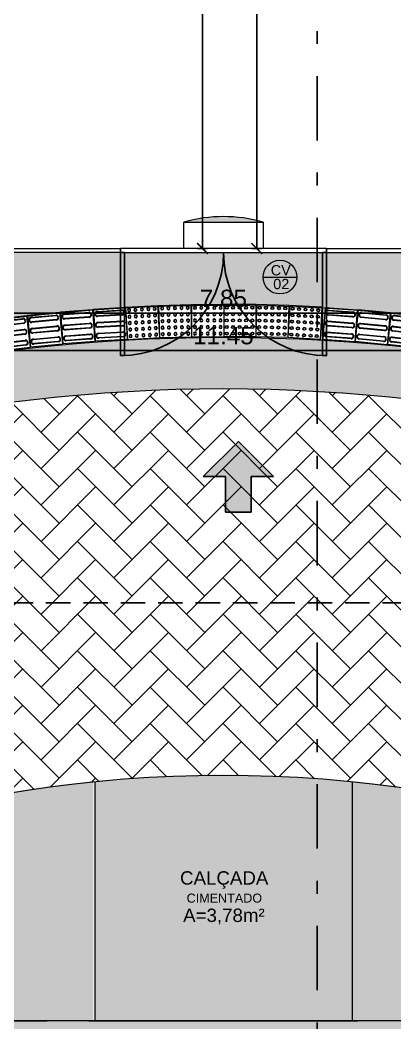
# Model space of a CAD drawing. Header units: inches. Extents: x 44782 to 44933, y 6798 to 6838.
# Drawn here: x 44809.21 to 44812.12, y 6803.62 to 6811.41 of the extents above; entities that cross this region are included whole.
import ezdxf

# ---------------------------------------------------------------- set-up
doc = ezdxf.new("R2010")
doc.units = ezdxf.units.IN
doc.header["$MEASUREMENT"] = 0
doc.linetypes.add('DASHDOT', pattern=[1, 0.5, -0.25, 0, -0.25])
doc.linetypes.add('HIDDEN', pattern=[9.525, 6.35, -3.175])
doc.layers.get('Defpoints').update_dxf_attribs({"color": 250})
for name, color, linetype, lineweight in [('at_Entity', 7, 'Continuous', 9), ('at_Text', 7, 'Continuous', 9), ('PISO TATIL', 30, 'Continuous', 0)]:
    doc.layers.add(name, color=color, linetype=linetype, lineweight=lineweight)
for name, color, linetype in [('BASCULANTE', 1, 'Continuous'), ('H. PAVER CINZA 1', 252, 'Continuous'), ('linha de corte', 1, 'Continuous'), ('LOUÇAS', 7, 'Continuous'), ('PORTAS', 2, 'Continuous'), ('TEXTO01', 7, 'Continuous')]:
    doc.layers.add(name, color=color, linetype=linetype)
doc.styles.add('Fonte 02', font='ARIALUNI.TTF')
doc.styles.get("Standard").update_dxf_attribs({"font": 'txt.shx', "height": 0.18})
doc.styles.add('TEXTO1', font='swissko.ttf', dxfattribs={"width": 0.6, "height": 0.1})
doc.dimstyles.new('Esc 1-75', dxfattribs={"dimscale": 0.75, "dimtxt": 0.18, "dimasz": 0.1125, "dimexe": 0.05, "dimexo": 0.05, "dimgap": 0.06, "dimtad": 1, "dimzin": 4, "dimdsep": 46, "dimtxsty": 'Fonte 02', "dimblk": 'ARCHTICK', "dimcen": 0, "dimclrd": 250, "dimclre": 250, "dimadec": 0, "dimazin": 1, "dimtfac": 1, "dimtix": 1, "dimtmove": 1, "dimatfit": 3, "dimldrblk": 'ARCHTICK', "dimfxl": 0, "dimarcsym": 0})

# ---------------------------------------------------------------- blocks, each defined once
blk = doc.blocks.new('A$C19E27C70')
at = {"layer": 'PORTAS'}
for p, q in [((0, 0.8003), (0, 0.83)), ((1.6007, 0.8003), (1.6007, 0.83))]:
    blk.add_line(p, q, dxfattribs=at)
for points in [[(0, 0.8003), (0.0296, 0.8003), (0.0296, 0), (0, 0)], [(1.5689, 0.8003), (1.6007, 0.8003), (1.6007, 0), (1.5689, 0)]]:
    blk.add_lwpolyline(points, close=True, dxfattribs=at)
for centre, start, end in [((0, 0.8003), 270, 0), ((1.6007, 0.8003), 180, 270)]:
    blk.add_arc(centre, 0.8003, start, end, dxfattribs=at)
blk = doc.blocks.new('A$C723049BA')
at = {"layer": 'at_Entity'}
h = blk.add_hatch(color=10, dxfattribs=at)
h.dxf.hatch_style = 1
h.paths.add_polyline_path([(0, 0.0423, 0.137406), (0.6164, 0.0423)])
at = {"layer": 'at_Entity', "color": 10}
for p, q in [((0.0002, 0.0423), (0.0002, 0.2477)), ((0.0002, 0.2477), (0.6163, 0.2477)), ((0.6163, 0.2477), (0.6163, 0.0423)), ((0.6163, 0.0423), (0.0002, 0.0423)), ((0.3072, 0.0423), (0.0002, 0.0423)), ((0.6163, 0.0423), (0.3072, 0.0423))]:
    blk.add_line(p, q, dxfattribs=at)
blk.add_arc((0.3082, 1.1427), 1.1427, 254.36158, 285.64393, dxfattribs=at)
blk = doc.blocks.new('A$C52C44B81')
at = {"layer": 'H. PAVER CINZA 1', "linetype": 'HIDDEN'}
h = blk.add_hatch(color=256, dxfattribs=at)
h.dxf.hatch_style = 1
h.paths.add_polyline_path([(0.3748, 0.2753), (0.5484, 0.2753), (0.2753, 0.5484), (0, 0.2753), (0.1757, 0.2753), (0.1757, 0), (0.3748, 0)])
for p, q in [((0.2753, 0.5484), (0, 0.2753)), ((0.5484, 0.2753), (0.2753, 0.5484)), ((0, 0.2753), (0.1757, 0.2753)), ((0.1757, 0.2753), (0.1757, 0)), ((0.3748, 0), (0.3748, 0.2753)), ((0.3748, 0.2753), (0.5484, 0.2753)), ((0.1757, 0), (0.3748, 0))]:
    blk.add_line(p, q, dxfattribs=at)
blk = doc.blocks.new('A$C4E6C04E1')
at = {"layer": 'at_Entity', "color": 160, "true_color": 0x003fff}
for p, q in [((0, 0.2498), (0, 0)), ((0, 0.2498), (0.2498, 0.2498)), ((0.2498, 0.2498), (0.2498, 0)), ((0.0286, 0.2308), (0.2191, 0.2308)), ((0.0286, 0.2266), (0.2191, 0.2266)), ((0.2191, 0.1948), (0.0286, 0.1948)), ((0.2191, 0.1906), (0.0286, 0.1906)), ((0.0286, 0.1461), (0.2191, 0.1461)), ((0.0286, 0.1419), (0.2191, 0.1419)), ((0.2191, 0.1101), (0.0286, 0.1101)), ((0.2191, 0.1059), (0.0286, 0.1059)), ((0.0286, 0.0614), (0.2191, 0.0614)), ((0.0286, 0.0572), (0.2191, 0.0572)), ((0.2191, 0.0254), (0.0286, 0.0254)), ((0.2191, 0.0212), (0.0286, 0.0212)), ((0.2498, 0), (0, 0))]:
    blk.add_line(p, q, dxfattribs=at)
for centre, radius, start, end in [((0.0286, 0.2107), 0.0201, 90, 180), ((0.0286, 0.2107), 0.0201, 180, 270), ((0.0286, 0.2107), 0.0159, 90, 180), ((0.0286, 0.2107), 0.0159, 180, 270), ((0.2191, 0.2107), 0.0201, 0.25547, 90), ((0.2191, 0.2107), 0.0159, 0.25546, 90), ((0.2191, 0.2107), 0.0201, 270.51083, 0.25536), ((0.2191, 0.2107), 0.0159, 270.51079, 0.25532), ((0.0286, 0.126), 0.0201, 90, 180), ((0.0286, 0.126), 0.0201, 180, 270), ((0.0286, 0.126), 0.0159, 90, 180), ((0.0286, 0.126), 0.0159, 180, 270), ((0.2191, 0.126), 0.0201, 0.25547, 90), ((0.2191, 0.126), 0.0159, 0.25546, 90), ((0.2191, 0.126), 0.0201, 270.51083, 0.25536), ((0.2191, 0.126), 0.0159, 270.51079, 0.25532), ((0.0286, 0.0413), 0.0201, 90, 180), ((0.0286, 0.0413), 0.0201, 180, 270), ((0.0286, 0.0413), 0.0159, 90, 180), ((0.0286, 0.0413), 0.0159, 180, 270), ((0.2191, 0.0413), 0.0201, 0.25547, 90), ((0.2191, 0.0413), 0.0159, 0.25546, 90), ((0.2191, 0.0413), 0.0201, 270.51083, 0.25536), ((0.2191, 0.0413), 0.0159, 270.51079, 0.25532)]:
    blk.add_arc(centre, radius, start, end, dxfattribs=at)
blk = doc.blocks.new('A$C2E097F99')
at = {"layer": 'at_Entity', "color": 30, "true_color": 0xff7f00}
for p, q in [((0, 0.2498), (0.25, 0.2498)), ((0, 0.2498), (0, 0)), ((0.25, 0.2498), (0.25, 0)), ((0.0002, 0), (0.25, 0))]:
    blk.add_line(p, q, dxfattribs=at)
for centre, radius, start, end in [((0.0266, 0.2255), 0.0116, 90, 180), ((0.0266, 0.2255), 0.00953, 90, 180), ((0.0266, 0.2255), 0.0116, 360, 90), ((0.0266, 0.2255), 0.00953, 360, 90), ((0.0753, 0.2255), 0.0116, 90, 180), ((0.0753, 0.2255), 0.00953, 90, 180), ((0.0753, 0.2255), 0.0116, 360, 90), ((0.0753, 0.2255), 0.00953, 360, 90), ((0.1261, 0.2255), 0.0116, 90, 180), ((0.1261, 0.2255), 0.00953, 90, 180), ((0.1261, 0.2255), 0.0116, 360, 90), ((0.1261, 0.2255), 0.00953, 360, 90), ((0.177, 0.2255), 0.0116, 90, 180), ((0.177, 0.2255), 0.00953, 90, 180), ((0.177, 0.2255), 0.0116, 360, 90), ((0.177, 0.2255), 0.00953, 360, 90), ((0.2257, 0.2255), 0.0116, 90, 180), ((0.2257, 0.2255), 0.00953, 90, 180), ((0.2257, 0.2255), 0.0116, 360, 90), ((0.2257, 0.2255), 0.00953, 360, 90), ((0.0266, 0.2255), 0.0116, 180, 270), ((0.0266, 0.1747), 0.0116, 90, 180), ((0.0266, 0.1747), 0.0116, 180, 270), ((0.0266, 0.2255), 0.00953, 180, 270), ((0.0266, 0.1747), 0.00953, 90, 180), ((0.0266, 0.1747), 0.00953, 180, 270), ((0.0266, 0.2255), 0.00953, 270, 0), ((0.0266, 0.2255), 0.0116, 270, 0), ((0.0266, 0.1747), 0.0116, 360, 90), ((0.0266, 0.1747), 0.00953, 360, 90), ((0.0266, 0.1747), 0.00953, 270, 0), ((0.0266, 0.1747), 0.0116, 270, 0), ((0.0753, 0.2255), 0.0116, 180, 270), ((0.0753, 0.1747), 0.0116, 90, 180), ((0.0753, 0.1747), 0.0116, 180, 270), ((0.0753, 0.2255), 0.00953, 180, 270), ((0.0753, 0.1747), 0.00953, 90, 180), ((0.0753, 0.1747), 0.00953, 180, 270), ((0.0753, 0.2255), 0.00953, 270, 0), ((0.0753, 0.2255), 0.0116, 270, 0), ((0.0753, 0.1747), 0.0116, 360, 90), ((0.0753, 0.1747), 0.00953, 360, 90), ((0.0753, 0.1747), 0.00953, 270, 0), ((0.0753, 0.1747), 0.0116, 270, 0), ((0.1261, 0.2255), 0.0116, 180, 270), ((0.1261, 0.1747), 0.0116, 90, 180), ((0.1261, 0.1747), 0.0116, 180, 270), ((0.1261, 0.2255), 0.00953, 180, 270), ((0.1261, 0.1747), 0.00953, 90, 180), ((0.1261, 0.1747), 0.00953, 180, 270), ((0.1261, 0.2255), 0.00953, 270, 0), ((0.1261, 0.2255), 0.0116, 270, 0), ((0.1261, 0.1747), 0.0116, 360, 90), ((0.1261, 0.1747), 0.00953, 360, 90), ((0.1261, 0.1747), 0.00953, 270, 0), ((0.1261, 0.1747), 0.0116, 270, 0), ((0.177, 0.2255), 0.0116, 180, 270), ((0.177, 0.1747), 0.0116, 90, 180), ((0.177, 0.1747), 0.0116, 180, 270), ((0.177, 0.2255), 0.00953, 180, 270), ((0.177, 0.1747), 0.00953, 90, 180), ((0.177, 0.1747), 0.00953, 180, 270), ((0.177, 0.2255), 0.00953, 270, 0), ((0.177, 0.2255), 0.0116, 270, 0), ((0.177, 0.1747), 0.0116, 360, 90), ((0.177, 0.1747), 0.00953, 360, 90), ((0.177, 0.1747), 0.00953, 270, 0), ((0.177, 0.1747), 0.0116, 270, 0), ((0.2257, 0.2255), 0.0116, 180, 270), ((0.2257, 0.1747), 0.0116, 90, 180), ((0.2257, 0.1747), 0.0116, 180, 270), ((0.2257, 0.2255), 0.00953, 180, 270), ((0.2257, 0.1747), 0.00953, 90, 180), ((0.2257, 0.1747), 0.00953, 180, 270), ((0.2257, 0.2255), 0.00953, 270, 0), ((0.2257, 0.2255), 0.0116, 270, 0), ((0.2257, 0.1747), 0.0116, 360, 90), ((0.2257, 0.1747), 0.00953, 360, 90), ((0.2257, 0.1747), 0.00953, 270, 0), ((0.2257, 0.1747), 0.0116, 270, 0), ((0.0266, 0.126), 0.0116, 90, 180), ((0.0266, 0.126), 0.0116, 180, 270), ((0.0266, 0.0752), 0.0116, 90, 180), ((0.0266, 0.126), 0.00953, 90, 180), ((0.0266, 0.126), 0.00953, 180, 270), ((0.0266, 0.0752), 0.00953, 90, 180), ((0.0266, 0.126), 0.0116, 360, 90), ((0.0266, 0.126), 0.00953, 360, 90), ((0.0266, 0.126), 0.00953, 270, 0), ((0.0266, 0.126), 0.0116, 270, 0), ((0.0266, 0.0752), 0.0116, 360, 90), ((0.0266, 0.0752), 0.00953, 360, 90), ((0.0753, 0.126), 0.0116, 90, 180), ((0.0753, 0.126), 0.0116, 180, 270), ((0.0753, 0.0752), 0.0116, 90, 180), ((0.0753, 0.126), 0.00953, 90, 180), ((0.0753, 0.126), 0.00953, 180, 270), ((0.0753, 0.0752), 0.00953, 90, 180), ((0.0753, 0.126), 0.0116, 360, 90), ((0.0753, 0.126), 0.00953, 360, 90), ((0.0753, 0.126), 0.00953, 270, 0), ((0.0753, 0.126), 0.0116, 270, 0), ((0.0753, 0.0752), 0.0116, 360, 90), ((0.0753, 0.0752), 0.00953, 360, 90), ((0.1261, 0.126), 0.0116, 90, 180), ((0.1261, 0.126), 0.0116, 180, 270), ((0.1261, 0.0752), 0.0116, 90, 180), ((0.1261, 0.126), 0.00953, 90, 180), ((0.1261, 0.126), 0.00953, 180, 270), ((0.1261, 0.0752), 0.00953, 90, 180), ((0.1261, 0.126), 0.0116, 360, 90), ((0.1261, 0.126), 0.00953, 360, 90), ((0.1261, 0.126), 0.00953, 270, 0), ((0.1261, 0.126), 0.0116, 270, 0), ((0.1261, 0.0752), 0.0116, 360, 90), ((0.1261, 0.0752), 0.00953, 360, 90), ((0.177, 0.126), 0.0116, 90, 180), ((0.177, 0.126), 0.0116, 180, 270), ((0.177, 0.0752), 0.0116, 90, 180), ((0.177, 0.126), 0.00953, 90, 180), ((0.177, 0.126), 0.00953, 180, 270), ((0.177, 0.0752), 0.00953, 90, 180), ((0.177, 0.126), 0.0116, 360, 90), ((0.177, 0.126), 0.00953, 360, 90), ((0.177, 0.126), 0.00953, 270, 0), ((0.177, 0.126), 0.0116, 270, 0), ((0.177, 0.0752), 0.0116, 360, 90), ((0.177, 0.0752), 0.00953, 360, 90), ((0.2257, 0.126), 0.0116, 90, 180), ((0.2257, 0.126), 0.0116, 180, 270), ((0.2257, 0.0752), 0.0116, 90, 180), ((0.2257, 0.126), 0.00953, 90, 180), ((0.2257, 0.126), 0.00953, 180, 270), ((0.2257, 0.0752), 0.00953, 90, 180), ((0.2257, 0.126), 0.0116, 360, 90), ((0.2257, 0.126), 0.00953, 360, 90), ((0.2257, 0.126), 0.00953, 270, 0), ((0.2257, 0.126), 0.0116, 270, 0), ((0.2257, 0.0752), 0.0116, 360, 90), ((0.2257, 0.0752), 0.00953, 360, 90), ((0.0266, 0.0752), 0.0116, 180, 270), ((0.0266, 0.0243), 0.0116, 90, 180), ((0.0266, 0.0243), 0.0116, 180, 270), ((0.0266, 0.0752), 0.00953, 180, 270), ((0.0266, 0.0243), 0.00953, 90, 180), ((0.0266, 0.0243), 0.00953, 180, 270), ((0.0266, 0.0752), 0.00953, 270, 0), ((0.0266, 0.0752), 0.0116, 270, 0), ((0.0266, 0.0243), 0.0116, 360, 90), ((0.0266, 0.0243), 0.00953, 360, 90), ((0.0266, 0.0243), 0.00953, 270, 0), ((0.0266, 0.0243), 0.0116, 270, 0), ((0.0753, 0.0752), 0.0116, 180, 270), ((0.0753, 0.0243), 0.0116, 90, 180), ((0.0753, 0.0243), 0.0116, 180, 270), ((0.0753, 0.0752), 0.00953, 180, 270), ((0.0753, 0.0243), 0.00953, 90, 180), ((0.0753, 0.0243), 0.00953, 180, 270), ((0.0753, 0.0752), 0.00953, 270, 0), ((0.0753, 0.0752), 0.0116, 270, 0), ((0.0753, 0.0243), 0.0116, 360, 90), ((0.0753, 0.0243), 0.00953, 360, 90), ((0.0753, 0.0243), 0.00953, 270, 0), ((0.0753, 0.0243), 0.0116, 270, 0), ((0.1261, 0.0752), 0.0116, 180, 270), ((0.1261, 0.0243), 0.0116, 90, 180), ((0.1261, 0.0243), 0.0116, 180, 270), ((0.1261, 0.0752), 0.00953, 180, 270), ((0.1261, 0.0243), 0.00953, 90, 180), ((0.1261, 0.0243), 0.00953, 180, 270), ((0.1261, 0.0752), 0.00953, 270, 0), ((0.1261, 0.0752), 0.0116, 270, 0), ((0.1261, 0.0243), 0.0116, 360, 90), ((0.1261, 0.0243), 0.00953, 360, 90), ((0.1261, 0.0243), 0.00953, 270, 0), ((0.1261, 0.0243), 0.0116, 270, 0), ((0.177, 0.0752), 0.0116, 180, 270), ((0.177, 0.0243), 0.0116, 90, 180), ((0.177, 0.0243), 0.0116, 180, 270), ((0.177, 0.0752), 0.00953, 180, 270), ((0.177, 0.0243), 0.00953, 90, 180), ((0.177, 0.0243), 0.00953, 180, 270), ((0.177, 0.0752), 0.00953, 270, 0), ((0.177, 0.0752), 0.0116, 270, 0), ((0.177, 0.0243), 0.0116, 360, 90), ((0.177, 0.0243), 0.00953, 360, 90), ((0.177, 0.0243), 0.00953, 270, 0), ((0.177, 0.0243), 0.0116, 270, 0), ((0.2257, 0.0752), 0.0116, 180, 270), ((0.2257, 0.0243), 0.0116, 90, 180), ((0.2257, 0.0243), 0.0116, 180, 270), ((0.2257, 0.0752), 0.00953, 180, 270), ((0.2257, 0.0243), 0.00953, 90, 180), ((0.2257, 0.0243), 0.00953, 180, 270), ((0.2257, 0.0752), 0.00953, 270, 0), ((0.2257, 0.0752), 0.0116, 270, 0), ((0.2257, 0.0243), 0.0116, 360, 90), ((0.2257, 0.0243), 0.00953, 360, 90), ((0.2257, 0.0243), 0.00953, 270, 0), ((0.2257, 0.0243), 0.0116, 270, 0)]:
    blk.add_arc(centre, radius, start, end, dxfattribs=at)
blk = doc.blocks.new('_ARCHTICK')
at = {"color": 0, "linetype": 'ByBlock', "const_width": 0.15}
blk.add_lwpolyline([(-0.5, -0.5), (0.5, 0.5)], dxfattribs=at)
blk = doc.blocks.new('*D115')
at = {"layer": 'at_Text', "color": 250, "lineweight": -2, "transparency": 16777216}
for p, q in [((44806.8611, 6809.1711), (44806.8611, 6809.0961)), ((44806.8611, 6809.1336), (44814.7096, 6809.1336)), ((44814.7096, 6809.1711), (44814.7096, 6809.0961))]:
    blk.add_line(p, q, dxfattribs=at)
at = {"layer": 'Defpoints', "color": 0, "transparency": 16777216}
for p in [(44806.8611, 6809.4856), (44814.7096, 6809.4856), (44814.7096, 6809.1336)]:
    blk.add_point(p, dxfattribs=at)
at = {"layer": 'at_Text', "color": 250, "lineweight": -2, "transparency": 16777216, "xscale": 0.084375, "yscale": 0.084375, "zscale": 0.084375, "rotation": 180}
blk.add_blockref('_ARCHTICK', (44806.8611, 6809.1336), dxfattribs=at)
at = {"layer": 'at_Text', "color": 250, "lineweight": -2, "transparency": 16777216, "xscale": 0.084375, "yscale": 0.084375, "zscale": 0.084375}
blk.add_blockref('_ARCHTICK', (44814.7096, 6809.1336), dxfattribs=at)
at = {"layer": 'at_Text', "color": 0, "transparency": 16777216, "insert": (44810.7854, 6809.2476), "char_height": 0.135, "attachment_point": 5, "style": 'Fonte 02'}
blk.add_mtext('7.85', dxfattribs=at)
blk = doc.blocks.new('*D119')
at = {"layer": 'at_Text', "color": 250, "lineweight": -2, "transparency": 16777216}
for p, q in [((44805.0625, 6808.8821), (44805.0625, 6808.8071)), ((44805.0625, 6808.8446), (44816.5083, 6808.8446)), ((44816.5083, 6808.8821), (44816.5083, 6808.8071))]:
    blk.add_line(p, q, dxfattribs=at)
at = {"layer": 'Defpoints', "color": 0, "transparency": 16777216}
for p in [(44805.0625, 6809.4856), (44816.5083, 6809.4856), (44816.5083, 6808.8446)]:
    blk.add_point(p, dxfattribs=at)
at = {"layer": 'at_Text', "color": 250, "lineweight": -2, "transparency": 16777216, "xscale": 0.084375, "yscale": 0.084375, "zscale": 0.084375, "rotation": 180}
blk.add_blockref('_ARCHTICK', (44805.0625, 6808.8446), dxfattribs=at)
at = {"layer": 'at_Text', "color": 250, "lineweight": -2, "transparency": 16777216, "xscale": 0.084375, "yscale": 0.084375, "zscale": 0.084375}
blk.add_blockref('_ARCHTICK', (44816.5083, 6808.8446), dxfattribs=at)
at = {"layer": 'at_Text', "color": 0, "transparency": 16777216, "insert": (44810.7854, 6808.9586), "char_height": 0.135, "attachment_point": 5, "style": 'Fonte 02'}
blk.add_mtext('11.45', dxfattribs=at)
blk = doc.blocks.new('*D205')
at = {"layer": 'at_Text', "color": 250, "lineweight": -2, "transparency": 16777216}
for p, q in [((44811.0821, 6818.5318), (44811.0071, 6818.5318)), ((44811.0446, 6818.5318), (44811.0446, 6809.6358)), ((44811.0821, 6809.6358), (44811.0071, 6809.6358))]:
    blk.add_line(p, q, dxfattribs=at)
at = {"layer": 'Defpoints', "color": 0, "transparency": 16777216}
for p in [(44811.7111, 6818.5318), (44811.0446, 6809.6358), (44811.5144, 6809.6358)]:
    blk.add_point(p, dxfattribs=at)
at = {"layer": 'at_Text', "color": 250, "lineweight": -2, "transparency": 16777216, "xscale": 0.084375, "yscale": 0.084375, "zscale": 0.084375}
for p, rotation in [((44811.0446, 6818.5318), 90), ((44811.0446, 6809.6358), 270)]:
    blk.add_blockref('_ARCHTICK', p, dxfattribs=dict(at, rotation=rotation))
at = {"layer": 'at_Text', "color": 0, "transparency": 16777216, "insert": (44810.9306, 6813.8457), "char_height": 0.135, "attachment_point": 5, "rotation": 90, "style": 'Fonte 02'}
blk.add_mtext('8.90', dxfattribs=at)
blk = doc.blocks.new('*D206')
at = {"layer": 'at_Text', "color": 250, "lineweight": -2, "transparency": 16777216}
for p, q in [((44810.6607, 6818.682), (44810.5857, 6818.682)), ((44810.6232, 6818.682), (44810.6232, 6809.6358)), ((44810.6607, 6809.6358), (44810.5857, 6809.6358))]:
    blk.add_line(p, q, dxfattribs=at)
at = {"layer": 'Defpoints', "color": 0, "transparency": 16777216}
for p in [(44811.5609, 6818.682), (44810.6232, 6809.6358), (44811.5609, 6809.6358)]:
    blk.add_point(p, dxfattribs=at)
at = {"layer": 'at_Text', "color": 250, "lineweight": -2, "transparency": 16777216, "xscale": 0.084375, "yscale": 0.084375, "zscale": 0.084375}
for p, rotation in [((44810.6232, 6818.682), 90), ((44810.6232, 6809.6358), 270)]:
    blk.add_blockref('_ARCHTICK', p, dxfattribs=dict(at, rotation=rotation))
at = {"layer": 'at_Text', "color": 0, "transparency": 16777216, "insert": (44810.5093, 6814.1589), "char_height": 0.135, "attachment_point": 5, "rotation": 90, "style": 'Fonte 02'}
blk.add_mtext('9.05', dxfattribs=at)

msp = doc.modelspace()

# ---------------------------------------------------------------- hatches: boundary and pattern name
h = msp.add_hatch()
h.set_pattern_fill('AR-HBONE', color=256, scale=0.05)
h.set_pattern_definition([(45, (-70.98187, 20.5502), (2e-17, 0.2828427125), [0.6, -0.2]), (135, (-70.84045, 20.69162), (2e-17, 0.2828427125), [0.6, -0.2])])
h.paths.add_polyline_path([(44800.6145, 6803.6368), (44804.9122, 6803.6368, -0.324667), (44816.6585, 6803.6368), (44820.9584, 6803.6368, 0.482522)])
h = msp.add_hatch(color=68)
h.dxf.hatch_style = 1
h.paths.add_polyline_path([(44809.7753, 6805.4995), (44809.7562, 6805.4978), (44809.4662, 6805.464), (44809.1761, 6805.4216), (44808.8882, 6805.3708), (44808.6023, 6805.3115), (44808.3186, 6805.2438), (44808.0349, 6805.1676), (44807.7554, 6805.0829), (44807.4781, 6804.9897), (44807.2049, 6804.8902), (44806.9339, 6804.7822), (44806.665, 6804.6658), (44806.4004, 6804.5408), (44806.1399, 6804.4096), (44806.1018, 6804.3888), (44806.1018, 6803.641), (44809.7753, 6803.641)])
h.paths.add_polyline_path([(44806.1018, 6804.3888), (44805.8838, 6804.2698), (44805.6297, 6804.1237), (44805.382, 6803.9692), (44805.1385, 6803.8083), (44804.9067, 6803.6462), (44804.912, 6803.641), (44806.1018, 6803.641)])
h = msp.add_hatch(color=68)
h.dxf.hatch_style = 1
edge = h.paths.add_edge_path()
edge.add_arc((44810.7567, 6795.4471), 10.1055, 74.775, 84.13507)
edge.add_line((44811.7894, 6805.4996), (44811.7894, 6803.6369))
edge.add_line((44811.7894, 6803.6369), (44813.4105, 6803.6369))
edge.add_line((44813.4105, 6803.6369), (44813.4105, 6805.1979))
edge = h.paths.add_edge_path()
edge.add_line((44813.4105, 6805.1979), (44813.4105, 6803.6369))
edge.add_line((44813.4105, 6803.6369), (44816.6584, 6803.6369))
edge.add_arc((44810.787, 6795.5794), 9.9699, 53.91962, 74.74298)
h.paths.add_polyline_path([(44814.5115, 6804.3441), (44814.5115, 6804.0435), (44813.5122, 6804.0435), (44813.5122, 6804.3441)], flags=16)
at = {"layer": 'H. PAVER CINZA 1'}
for points in [[(44821.7733, 6803.6368), (44823.4109, 6803.6368, 0.143864), (44817.0098, 6809.1914), (44817.0098, 6809.4856), (44816.5083, 6809.4856), (44814.7096, 6809.4856), (44814.7096, 6809.6041), (44811.5863, 6809.6041), (44809.9866, 6809.6041), (44806.8611, 6809.6041), (44806.8611, 6809.4856), (44805.0625, 6809.4856), (44804.5631, 6809.4856), (44804.5631, 6809.1914, 0.144298), (44798.162, 6803.6368), (44799.7986, 6803.6368, -0.505745)], [(44800.113, 6803.6368), (44800.6166, 6803.6368, -0.482522), (44820.9605, 6803.6368), (44821.4631, 6803.6368, 0.497151)], [(44811.7852, 6805.4997), (44811.7283, 6805.5039), (44811.4924, 6805.5233), (44811.2066, 6805.5402), (44810.9186, 6805.5487), (44810.6328, 6805.5487), (44810.3469, 6805.5402), (44810.0611, 6805.5233), (44809.8486, 6805.5059), (44809.7855, 6805.4982), (44809.7855, 6803.6397), (44811.7852, 6803.641)]]:
    msp.add_hatch(color=256, dxfattribs=at).paths.add_polyline_path(points)
h = msp.add_hatch(color=256, dxfattribs=at)
h.paths.add_polyline_path([(44804.9122, 6802.9871), (44804.661, 6802.9871), (44804.4112, 6802.9871), (44804.1614, 6802.9871), (44803.9115, 6802.9871), (44803.6617, 6802.9871), (44803.4118, 6802.9871), (44803.162, 6802.9871), (44802.9121, 6802.9871), (44802.6623, 6802.9871), (44802.4124, 6802.9871), (44802.1626, 6802.9871), (44801.9127, 6802.9871), (44801.6629, 6802.9871), (44801.413, 6802.9871), (44801.1632, 6802.9871), (44800.9133, 6802.9871), (44800.6635, 6802.9871), (44800.6145, 6802.9871), (44800.6145, 6800.7864), (44804.9122, 6800.7864)])
h.paths.add_polyline_path([(44804.9122, 6800.7864), (44800.6145, 6800.7864), (44800.6145, 6800.6362), (44804.9122, 6800.6362)])
h.paths.add_polyline_path([(44811.5144, 6802.9871), (44811.407, 6802.9871), (44811.1571, 6802.9871), (44810.9073, 6802.9871), (44810.6574, 6802.9871), (44810.4076, 6802.9871), (44810.1577, 6802.9871), (44809.9079, 6802.9871), (44809.658, 6802.9871), (44809.4082, 6802.9871), (44809.1583, 6802.9871), (44808.9085, 6802.9871), (44808.6586, 6802.9871), (44808.4088, 6802.9871), (44808.1589, 6802.9871), (44807.9091, 6802.9871), (44807.6592, 6802.9871), (44807.4094, 6802.9871), (44807.1595, 6802.9871), (44806.9097, 6802.9871), (44806.6598, 6802.9871), (44806.41, 6802.9871), (44806.1601, 6802.9871), (44806.0147, 6802.9871), (44806.0147, 6800.6362), (44811.5144, 6800.6362)])
h.paths.add_polyline_path([(44806.0147, 6802.9871), (44805.9103, 6802.9871), (44805.6604, 6802.9871), (44805.4106, 6802.9871), (44805.1607, 6802.9871), (44804.9122, 6802.9871), (44804.9122, 6800.6362), (44804.9186, 6800.6362), (44806.0147, 6800.6362)])
h.paths.add_polyline_path([(44806.0147, 6803.6368), (44804.9122, 6803.6368), (44804.9122, 6803.237), (44805.1607, 6803.237), (44805.4106, 6803.237), (44805.6604, 6803.237), (44805.9103, 6803.237), (44806.0147, 6803.237)])
h.paths.add_polyline_path([(44811.5144, 6803.6368), (44806.0147, 6803.6368), (44806.0147, 6803.237), (44806.1601, 6803.237), (44806.41, 6803.237), (44806.6598, 6803.237), (44806.9097, 6803.237), (44807.1595, 6803.237), (44807.4094, 6803.237), (44807.6592, 6803.237), (44807.9091, 6803.237), (44808.1589, 6803.237), (44808.4088, 6803.237), (44808.6586, 6803.237), (44808.9085, 6803.237), (44809.1583, 6803.237), (44809.4082, 6803.237), (44809.658, 6803.237), (44809.9079, 6803.237), (44810.1577, 6803.237), (44810.4076, 6803.237), (44810.6574, 6803.237), (44810.9073, 6803.237), (44811.1571, 6803.237), (44811.407, 6803.237), (44811.5144, 6803.237)])
h.paths.add_polyline_path([(44816.6585, 6803.6368), (44811.5144, 6803.6368), (44811.5144, 6803.237), (44811.6568, 6803.237), (44811.9067, 6803.237), (44812.1565, 6803.237), (44812.4064, 6803.237), (44812.6562, 6803.237), (44812.9061, 6803.237), (44813.1559, 6803.237), (44813.4058, 6803.237), (44813.6556, 6803.237), (44813.9055, 6803.237), (44814.1553, 6803.237), (44814.4051, 6803.237), (44814.655, 6803.237), (44814.9048, 6803.237), (44815.1547, 6803.237), (44815.4045, 6803.237), (44815.6544, 6803.237), (44815.9042, 6803.237), (44816.1541, 6803.237), (44816.4039, 6803.237), (44816.6585, 6803.237)])
h.paths.add_polyline_path([(44816.6585, 6802.9871), (44816.4039, 6802.9871), (44816.1541, 6802.9871), (44815.9042, 6802.9871), (44815.6544, 6802.9871), (44815.4045, 6802.9871), (44815.1547, 6802.9871), (44814.9048, 6802.9871), (44814.655, 6802.9871), (44814.4051, 6802.9871), (44814.1553, 6802.9871), (44813.9055, 6802.9871), (44813.6556, 6802.9871), (44813.4058, 6802.9871), (44813.1559, 6802.9871), (44812.9061, 6802.9871), (44812.6562, 6802.9871), (44812.4064, 6802.9871), (44812.1565, 6802.9871), (44811.9067, 6802.9871), (44811.6568, 6802.9871), (44811.5144, 6802.9871), (44811.5144, 6800.6362), (44816.6585, 6800.6362)])
h.paths.add_polyline_path([(44827.4568, 6802.9871), (44820.9584, 6802.9871), (44820.9584, 6800.6362), (44827.4568, 6800.6362)])

# ---------------------------------------------------------------- linework, layer by layer
at = {"layer": 'at_Entity', "color": 0}
for p, q in [((44806.8611, 6809.6358), (44809.9866, 6809.6358)), ((44809.9866, 6809.6041), (44806.8611, 6809.6041)), ((44811.5863, 6809.6358), (44814.7096, 6809.6358)), ((44811.5863, 6809.6041), (44814.7096, 6809.6041)), ((44809.7855, 6805.4947), (44809.7855, 6803.6368)), ((44811.7852, 6805.4947), (44811.7852, 6803.6368)), ((44811.7852, 6805.4947), (44811.7852, 6803.6368)), ((44830.6055, 6803.6368), (44785.3153, 6803.6368))]:
    msp.add_line(p, q, dxfattribs=at)
at = {"layer": 'at_Entity', "color": 7}
for p, q in [((44811.5863, 6809.6358), (44809.9866, 6809.6358)), ((44809.9866, 6809.6041), (44811.5863, 6809.6041))]:
    msp.add_line(p, q, dxfattribs=at)
at = {"layer": 'at_Entity', "color": 252, "true_color": 0x989898}
for p, q in [((44809.7855, 6805.4947), (44809.7855, 6803.6368)), ((44811.7852, 6805.4947), (44811.7852, 6803.6368)), ((44811.7852, 6805.4947), (44811.7852, 6803.6368)), ((44804.9122, 6803.6368), (44809.4173, 6803.6368)), ((44809.7411, 6803.6368), (44811.8296, 6803.6368)), ((44809.7855, 6803.6368), (44811.7852, 6803.6368))]:
    msp.add_line(p, q, dxfattribs=at)
at = {"layer": 'at_Text'}
for centre, radius, start, end in [((44810.7859, 6795.5526), 13.6409, 36.34448, 143.65552), ((44810.7859, 6795.5541), 13.3898, 37.1314, 142.8686), ((44810.7864, 6795.5505), 12.9945, 38.48335, 141.51665), ((44810.7854, 6795.5453), 9.9983, 54.02619, 125.97381)]:
    msp.add_arc(centre, radius, start, end, dxfattribs=at)
at = {"layer": 'BASCULANTE', "linetype": 'HIDDEN', "ltscale": 0.03}
msp.add_line((44806.2115, 6806.8849), (44815.3592, 6806.8849), dxfattribs=at)
at = {"layer": 'linha de corte', "color": 6, "linetype": 'DASHDOT'}
msp.add_line((44811.5144, 6799.4751), (44811.5144, 6837.2931), dxfattribs=at)
at = {"layer": 'TEXTO01', "lineweight": 9}
msp.add_line((44811.0952, 6809.4141), (44811.3579, 6809.4141), dxfattribs=at)
msp.add_circle((44811.2254, 6809.414), 0.1313, dxfattribs=at)

# ---------------------------------------------------------------- block references
at = {"layer": 'at_Entity', "rotation": 180.0000000000139}
msp.add_blockref('A$C723049BA', (44811.0947, 6809.8836), dxfattribs=at)
at = {"layer": 'H. PAVER CINZA 1', "linetype": 'HIDDEN'}
msp.add_blockref('A$C52C44B81', (44810.6276, 6807.5896), dxfattribs=at)
at = {"layer": 'LOUÇAS'}
msp.add_blockref('A$C19E27C70', (44809.9866, 6808.8038), dxfattribs=at)
at = {"layer": 'PISO TATIL', "linetype": 'HIDDEN'}
for name, p, rotation in [('A$C4E6C04E1', (44809.2866, 6808.8692), 5.35328546273257), ('A$C4E6C04E1', (44809.538, 6808.895), 4.272477381924534), ('A$C4E6C04E1', (44809.7899, 6808.916), 3.191669301116432), ('A$C2E097F99', (44810.0392, 6808.9299), 3.279963430200511), ('A$C4E6C04E1', (44811.5576, 6808.9299), 355.6260127354599), ('A$C4E6C04E1', (44811.8097, 6808.9128), 354.5452046546518), ('A$C4E6C04E1', (44812.0615, 6808.891), 353.4643965738437), ('A$C4E6C04E1', (44809.0358, 6808.8386), 6.434093543540667)]:
    msp.add_blockref(name, p, dxfattribs=dict(at, rotation=rotation))
at = {"layer": 'PISO TATIL', "linetype": 'HIDDEN', "yscale": 0.998653873317884, "zscale": 0.998653873317884}
for p, xscale, rotation in [((44810.2887, 6808.9452), 0.998653873317884, 1.385551752036815), ((44811.2872, 6808.9452), -0.998653873317884, 358.6144482479631)]:
    msp.add_blockref('A$C2E097F99', p, dxfattribs=dict(at, xscale=xscale, rotation=rotation))
for p, xscale in [((44810.5383, 6808.9512), 0.998653873317884), ((44811.0376, 6808.9512), -0.998653873317884)]:
    msp.add_blockref('A$C2E097F99', p, dxfattribs=dict(at, xscale=xscale))
at = {"layer": 'PISO TATIL', "linetype": 'HIDDEN', "xscale": -1, "rotation": 356.7200365697995}
msp.add_blockref('A$C2E097F99', (44811.5368, 6808.9299), dxfattribs=at)

# ---------------------------------------------------------------- texts
at = {"layer": 'TEXTO01', "lineweight": 9, "ltscale": 0.0001, "char_height": 0.080083, "width": 0.240515, "attachment_point": 1, "style": 'TEXTO1'}
for s, insert in [('{\\fSansSerif|b0|i0|c2|p2;\\W1;CV}', (44811.1536, 6809.5074)), ('{\\fSansSerif|b0|i0|c2|p2;\\W1;02}', (44811.1731, 6809.4004))]:
    msp.add_mtext(s, dxfattribs=dict(at, insert=insert))
at = {"layer": 'TEXTO01', "lineweight": 9, "insert": (44809.7013, 6804.7996), "char_height": 0.104, "attachment_point": 1}
msp.add_mtext_dynamic_manual_height_columns('\\pi0.74771;{\\fArial|b0|i0|c0|p34;CALÇADA\\P\\pi0.7986;\\H0.67308x;CIMENTADO\\H1.1429x;\\P\\pi0.77156;\\H1.3x;A=3,78m²}', width=2.174676, gutter_width=1, heights=[0], dxfattribs=at)

# ---------------------------------------------------------------- dimensions: what is measured, and where the dimension line sits
at = {"layer": 'at_Text'}
dim = msp.add_linear_dim(base=(44810.6232, 6809.6358), p1=(44811.5609, 6818.682), p2=(44811.5609, 6809.6358), angle=90, dimstyle='Esc 1-75', dxfattribs=at)
dim.commit()
dim.dimension.update_dxf_attribs({"geometry": '*D206', "text_midpoint": (44810.5093, 6814.1589)})
dim = msp.add_linear_dim(base=(44811.0446, 6809.6358), p1=(44811.7111, 6818.5318), p2=(44811.5144, 6809.6358), angle=90, dimstyle='Esc 1-75', dxfattribs=at)
dim.commit()
dim.dimension.update_dxf_attribs({"geometry": '*D205', "text_midpoint": (44811.0446, 6813.8457), "dimtype": 160})
for base, p1, p2, picture, middle in [((44816.5083, 6808.8446), (44805.0625, 6809.4856), (44816.5083, 6809.4856), '*D119', (44810.7854, 6808.9586)), ((44814.7096, 6809.1336), (44806.8611, 6809.4856), (44814.7096, 6809.4856), '*D115', (44810.7854, 6809.2476))]:
    dim = msp.add_linear_dim(base=base, p1=p1, p2=p2, dimstyle='Esc 1-75', dxfattribs=at)
    dim.commit()
    dim.dimension.update_dxf_attribs({"geometry": picture, "text_midpoint": middle})

doc.saveas('drawing.dxf')
